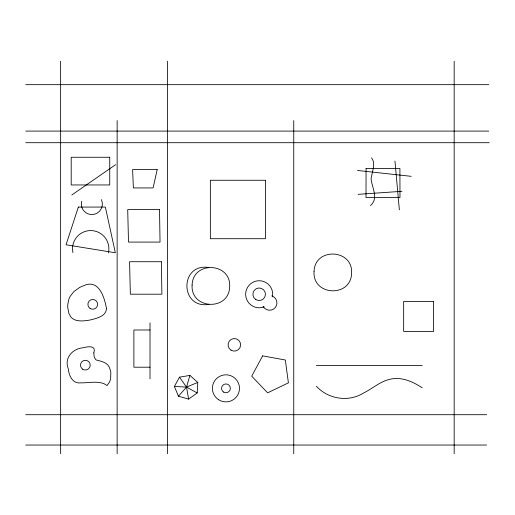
<?xml version="1.0" encoding="UTF-8"?>
<svg xmlns="http://www.w3.org/2000/svg" width="515" height="515" viewBox="0 0 515 515"><rect width="100%" height="100%" fill="white"/><g stroke="black" fill="none" stroke-linecap="round" stroke-linejoin="round"><path stroke-width="0.77" d="M197.206 392.971L197.779 382.42L189.887 375.396L179.478 377.18L174.379 386.437L178.441 396.19L188.599 399.099L197.206 392.971L186.539 387.1L174.379 386.437M188.599 399.099L186.539 387.1L189.887 375.396M178.441 396.19L186.539 387.1L197.779 382.42M370.51 205.556C378.77 198.43 372.21 188.123 371.167 179.523A12.424 12.424 0 0 1 371.18 177.881L373.549 167.175L373.632 163.004A11.394 11.394 0 0 0 372.828 160.088L371.592 157.854M71.849 194.96L115.572 164.703M209.006 304.371C179.658 309.296 179.49 262.792 208.871 267.504M358.073 194.342L401.977 191.31M25.75 84.666L488.825 84.666M25.75 131.093L488.825 131.093M25.75 142.7L489.25 142.7M150.013 329.993L133.887 329.993L133.887 367.201L150.013 367.201M316.352 365.566L422.191 365.566M25.75 414.71L486.63 414.71M25.75 445.037L486.63 445.037M357.5 170.459L411.247 176.33M422.191 387.776C414.71 382.864 406.226 378.673 397.104 378.499A29.522 29.522 0 0 0 392.063 378.866C381.28 380.45 373.118 388.271 363.667 392.964C348.61 402.408 328.351 399.26 316.352 386.231M179.478 377.18L186.539 387.1M394.966 161.092L399.363 209.863M454.166 61.234L454.166 453.767M293.75 120.568L293.75 453.767M167.504 61.234L167.504 453.767M150.013 322.886L150.013 378.834M117.143 120.568L117.143 453.767M60.635 61.234L60.635 453.767M101.365 199.582A10.506 10.506 0 0 1 92.719 214.51A10.506 10.506 0 0 1 81.731 201.211M72.918 252.595A18.186 18.186 0 0 1 90.878 230.578A18.186 18.186 0 0 1 108.401 252.942M264.176 306.831A13.525 13.525 0 0 1 245.887 296.795A13.525 13.525 0 0 1 259.206 280.733A13.525 13.525 0 0 1 272.454 296.852M271.778 295.887A7.345 7.345 0 0 1 275.229 307.603A7.345 7.345 0 0 1 263.081 306.303M366.081 168.495L366.004 197.548L399.988 197.548L399.91 168.495L366.081 168.495M93.794 352.897L94.206 356.85L95.41 359.174A4.178 4.178 0 0 0 96.62 360.114C101.97 361.401 108.459 362.747 109.94 369.088A17.993 17.993 0 0 1 110.815 372.506L110.654 378.441A18.752 18.752 0 0 1 109.534 382.001L107.075 385.542L104.738 384.139A6.875 6.875 0 0 0 103.605 383.521C96.35 380.965 88.554 383.018 81.074 382.832C72.493 384.158 68.881 375.467 68.199 368.476C64.014 358.034 72.628 348.597 82.986 347.786C87.788 346.531 96.55 345.011 93.794 352.897M192.108 285.098C190.486 309.547 229.059 311.298 229.658 286.803C231.286 262.347 192.713 260.596 192.108 285.098M314.047 271.579C312.418 296.028 350.998 297.786 351.597 273.285C353.219 248.835 314.646 247.078 314.047 271.579M106.47 308.472C106.309 316.146 97.058 318.225 91.091 319.776A54.983 54.983 0 0 1 86.906 320.523C82.246 321.096 77.038 321.489 72.905 318.83A9.534 9.534 0 0 1 70.858 316.963L68.901 313.435L67.768 307.835A23.31 23.31 0 0 1 67.826 304.191L68.81 299.44A17.974 17.974 0 0 1 70.252 296.209L73.806 291.677L79.316 287.66A28.731 28.731 0 0 1 83.327 285.857C98.854 278.396 104.416 297.187 106.47 308.472M157.204 169.557L153.103 187.936L133.372 187.936L132.606 169.557L157.204 169.557M78.338 207.069L66.049 244.78L115.347 252.756L105.356 207.069L78.338 207.069M262.644 355.871L251.706 376.169L267.626 392.842L288.406 382.851L285.329 360.004L262.644 355.871M109.74 157.255L71.199 157.255L71.199 184.956L109.74 184.956L109.74 157.255M265.437 180.263L210.352 180.263L210.352 238.709L265.437 238.709L265.437 180.263M159.521 209.605L127.707 209.605L128.499 242.082L160.036 242.082L159.521 209.605M161.375 261.723L129.568 261.723L130.353 294.194L161.89 294.194L161.375 261.723M433.598 301.436L403.657 301.436L403.657 331.383L433.598 331.383L433.598 301.436M82.696 369.216A4.867 4.867 0 0 0 90.222 365.418A4.867 4.867 0 0 0 83.172 360.803A4.867 4.867 0 0 0 82.696 369.216M90.086 308.414A4.867 4.867 0 0 0 97.618 304.616A4.867 4.867 0 0 0 90.563 300A4.867 4.867 0 0 0 90.086 308.414M231.035 350.161A6.283 6.283 0 0 0 240.627 345.031A6.283 6.283 0 0 0 231.39 339.288A6.283 6.283 0 0 0 231.035 350.161M218.688 399.769A13.532 13.532 0 0 0 239.462 388.909A13.532 13.532 0 0 0 219.673 376.349A13.532 13.532 0 0 0 218.688 399.769M223.581 392.063A4.41 4.41 0 0 0 230.347 388.529A4.41 4.41 0 0 0 223.903 384.435A4.41 4.41 0 0 0 223.581 392.063M255.858 299.595A6.283 6.283 0 0 0 265.45 294.464A6.283 6.283 0 0 0 256.213 288.722A6.283 6.283 0 0 0 255.858 299.595"/></g></svg>
